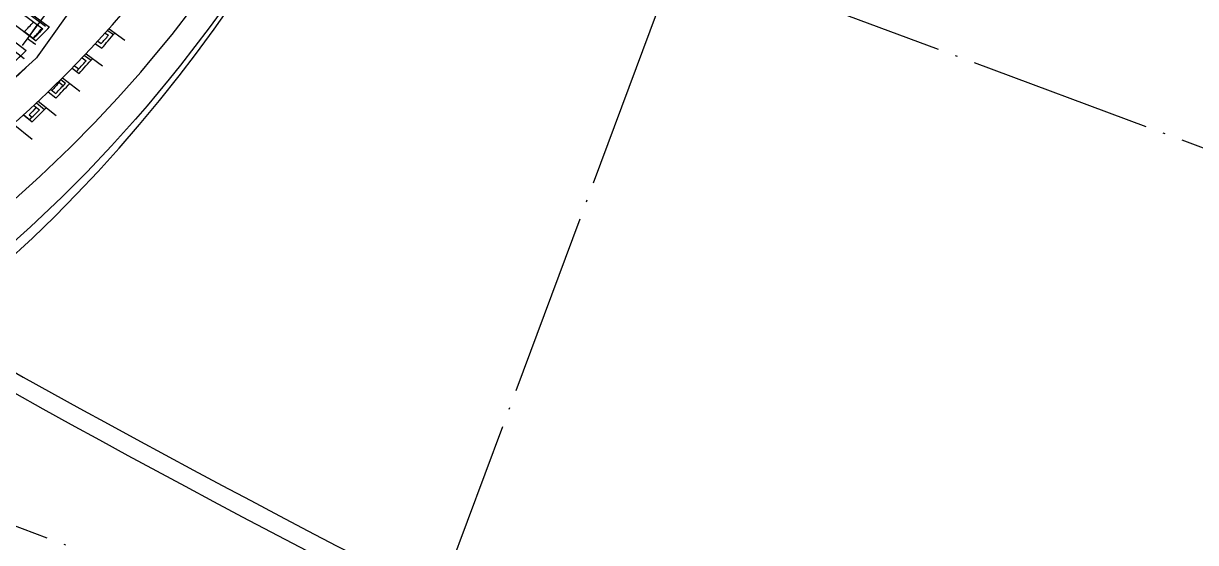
# Model space of a CAD drawing. Header units: millimetres. Extents: x 600121811 to 600690586, y 3472921280 to 3473279938.
# Drawn here: x 600394093 to 600406894, y 3473059061 to 3473064733 of the extents above; entities that cross this region are included whole.
import ezdxf

# ---------------------------------------------------------------- set-up
doc = ezdxf.new("R2010")
doc.units = ezdxf.units.MM
doc.header["$LTSCALE"] = 1000
doc.linetypes.add('AX-MALL-GIRD-200$0$DOTE', pattern=[2.42, 2, -0.2, 0.02, -0.2])
for name, color, linetype in [('AX-MALL-GIRD-200$0$A-Grid', 222, 'AX-MALL-GIRD-200$0$DOTE'), ('AX-MALL-GJ-200$0$A-Anno-Note', 241, 'CONTINUOUS'), ('AX-MALL-WALL-GJ$0$A-Anno-Note', 241, 'CONTINUOUS'), ('AX-MALL-WALL-GJ$0$A-Detl-Patt', 8, 'CONTINUOUS'), ('AX-MALL-WALL-GJ$0$A-SEE', 254, 'CONTINUOUS'), ('AX-MALL-WALL-GJ$0$A-Wall-Fnsh', 152, 'CONTINUOUS'), ('AX-MALL-WALL-GJ$0$主梁', 30, 'CONTINUOUS')]:
    doc.layers.add(name, color=color, linetype=linetype)
doc.layers.add('AX-MALL-WALL-GJ$0$M-AUX-TO-ARCH', color=1, linetype='CONTINUOUS', plot=False)

# ---------------------------------------------------------------- blocks, each defined once
blk = doc.blocks.new('AX-MALL-GIRD-200')
at = {"layer": 'AX-MALL-GIRD-200$0$A-Grid'}
for p, q in [((600433117.7, 3473151036.4), (600394388.2, 3473047072.7)), ((600218521, 3473133579.1), (600576417, 3473000252.3)), ((600215588.6, 3473125707.5), (600573484.6, 3472992380.8))]:
    blk.add_line(p, q, dxfattribs=at)
blk = doc.blocks.new('AX-MALL-WALL-GJ$0$A$C5469763B')
at = {"layer": 'AX-MALL-WALL-GJ$0$A-Detl-Patt'}
for points in [[(-236484, 2426, 0.055992), (-115679, 1194, -0.091487), (-108806, 638, 0.199165), (-91863, 2852, -0.091487), (-85364, 5156, 0.010002), (-64060, 8992, -0.645417), (-62997, 7512), (-63092, 7346)], [(-236398, 2315, 0.055947), (-115669, 1095, -0.091487), (-108832, 541, 0.199165), (-91813, 2765, -0.091487), (-85348, 5057, 0.010002), (-64040, 8894, -0.645417), (-63084, 7562), (-63129, 7483), (-63042, 7433)], [(-236355, 2259, 0.055924), (-115664, 1045, -0.091487), (-108845, 493, 0.199165), (-91788, 2722, -0.091487), (-85340, 5007, 0.010002), (-64030, 8845, -0.645417), (-63127, 7587), (-63197, 7465), (-63067, 7390)], [(-236312, 2203, 0.055901), (-115659, 995, -0.091487), (-108858, 445, 0.199165), (-91763, 2679, -0.091487), (-85332, 4958, 0.010002), (-64020, 8796, -0.645417), (-63170, 7612), (-63266, 7446)]]:
    blk.add_lwpolyline(points, format="xyb", dxfattribs=at)
blk = doc.blocks.new('AX-MALL-WALL-GJ$0$A$C3841687A')
at = {"layer": 'AX-MALL-WALL-GJ$0$A-Detl-Patt'}
for radius in [140100, 140300]:
    blk.add_arc((-154564, 142853), radius, 259.87916, 278.36236, dxfattribs=at)
blk = doc.blocks.new('AX-MALL-WALL-GJ$0$fewrgerhgrhtrh')
at = {"layer": 'AX-MALL-WALL-GJ$0$主梁'}
for p, q in [((20347, -563), (19504, -3497)), ((20497, -584), (19701, -3556)), ((19534, -3404), (19584, -3219)), ((19531, -3403), (19634, -3434)), ((19693, -3576), (18284, -6291)), ((19626, -3706), (18340, -6316)), ((19575, -3625), (19456, -3589)), ((19575, -3625), (19573, -3625))]:
    blk.add_line(p, q, dxfattribs=at)
at = {"layer": 'AX-MALL-WALL-GJ$0$主梁', "extrusion": (0, 0, -1)}
for start, end in [(90.005, 107.1414), (179.9965, 208.564)]:
    blk.add_arc((-19604, -3530), 100, start, end, dxfattribs=at)
at = {"layer": 'AX-MALL-WALL-GJ$0$主梁'}
for start, end in [(71.968, 72.8571), (252.8571, 253.7468)]:
    blk.add_arc((19601, -3529), 100, start, end, dxfattribs=at)
blk = doc.blocks.new('AX-MALL-WALL-GJ$0$edhtrhrtjy')
at = {"layer": 'AX-MALL-WALL-GJ$0$A-Wall-Fnsh'}
for p, q in [((21451, -2183), (21347, -2561)), ((20994, -2769), (21107, -2410)), ((21404, -2556), (21465, -2324)), ((21310, -2887), (21404, -2556)), ((20349, -2899), (20470, -2575)), ((21347, -2561), (21198, -3052)), ((20881, -3097), (20994, -2769)), ((20220, -3220), (20349, -2899)), ((21225, -3167), (21310, -2887)), ((19275, -3055), (19668, -3168)), ((19283, -3038), (19711, -3161)), ((20306, -3010), (20347, -3021)), ((20320, -2974), (20396, -2995)), ((20328, -2953), (20532, -3008)), ((21198, -3052), (21136, -3238)), ((19363, -3123), (19651, -3206)), ((20246, -3157), (20327, -3180)), ((20261, -3121), (20305, -3134)), ((20817, -3274), (20881, -3097)), ((21119, -3493), (21225, -3167)), ((19192, -3221), (19626, -3353)), ((19472, -3304), (19591, -3340)), ((20082, -3537), (20220, -3220)), ((20179, -3317), (20265, -3341)), ((20188, -3295), (20403, -3356)), ((20682, -3624), (20817, -3274)), ((21136, -3238), (21011, -3594)), ((19122, -3355), (19563, -3489)), ((20163, -3352), (20216, -3367)), ((19936, -3850), (20082, -3537)), ((20100, -3496), (20192, -3524)), ((20101, -3494), (20158, -3512)), ((20116, -3461), (20171, -3478)), ((21006, -3817), (21119, -3493)), ((20012, -3690), (20075, -3709)), ((20025, -3660), (20014, -3690)), ((20027, -3656), (20090, -3675)), ((20028, -3655), (20090, -3674)), ((20039, -3632), (20265, -3701)), ((20537, -3971), (20682, -3624)), ((21011, -3594), (20943, -3777)), ((19945, -3830), (20048, -3863)), ((19962, -3795), (20029, -3816)), ((20943, -3777), (20800, -4141)), ((20886, -4137), (21006, -3817)), ((19824, -4075), (19936, -3850)), ((19880, -3964), (20117, -4041)), ((19731, -4255), (19824, -4075)), ((19850, -4023), (19925, -4048)), ((19868, -3988), (19976, -4024)), ((20384, -4313), (20537, -3971)), ((19781, -4159), (19895, -4198)), ((19782, -4158), (19861, -4185)), ((19839, -4139), (19877, -4152)), ((20800, -4141), (20648, -4501)), ((20760, -4455), (20886, -4137)), ((19711, -4291), (19961, -4377)), ((20183, -4730), (20384, -4313)), ((20627, -4770), (20760, -4455)), ((20648, -4501), (20487, -4856)), ((19989, -5099), (20183, -4730)), ((20487, -4856), (20280, -5278)), ((20488, -5081), (20627, -4770)), ((20342, -5388), (20488, -5081)), ((20280, -5278), (20070, -5676)), ((20153, -5761), (20342, -5388))]:
    blk.add_line(p, q, dxfattribs=at)
for centre, radius, start, end in [((7192, 1776), 14002, 339.4724, 339.9669), ((7178, 1790), 14057, 339.2939, 340.193), ((7928, 1729), 12594, 336.4325, 337.1011), ((8287, 1787), 12449, 335.6145, 336.5828), ((7019, 1690), 13537, 338.1814, 338.8103), ((8305, 1765), 12387, 335.6484, 336.3395), ((7343, 1727), 13880, 337.7736, 338.6836), ((7365, 1709), 13817, 337.7919, 338.4442), ((8494, 1692), 12221, 333.9313, 334.9159), ((7512, 1648), 13658, 336.4154, 337.066), ((7506, 1659), 13704, 336.236, 337.1571), ((7716, 1557), 13434, 334.6883, 335.342), ((7693, 1576), 13499, 334.6761, 335.6103)]:
    blk.add_arc(centre, radius, start, end, dxfattribs=at)
at = {"layer": 'AX-MALL-WALL-GJ$0$A-Wall-Fnsh', "extrusion": (0, 0, -1)}
for centre, radius, start, end in [((-6345, 1624), 14673, 201.2435, 201.6953), ((-6490, 1565), 14516, 202.6873, 203.1359), ((-5770, 1592), 15192, 201.7344, 202.1625)]:
    blk.add_arc(centre, radius, start, end, dxfattribs=at)
blk = doc.blocks.new('AX-MALL-WALL-GJ')
at = {"layer": 'AX-MALL-WALL-GJ$0$A-Anno-Note', "rotation": 339.5681613098035}
blk.add_blockref('AX-MALL-WALL-GJ$0$A$C3841687A', (600557212, 3472995455), dxfattribs=at)
at = {"layer": 'AX-MALL-WALL-GJ$0$A-SEE'}
blk.add_blockref('AX-MALL-GIRD-200', (0, 0), dxfattribs=at)
at = {"layer": 'AX-MALL-WALL-GJ$0$A-Wall-Fnsh', "rotation": 339.5681613092246}
blk.add_blockref('AX-MALL-WALL-GJ$0$edhtrhrtjy', (600377010, 3473074537), dxfattribs=at)
at = {"layer": 'AX-MALL-WALL-GJ$0$M-AUX-TO-ARCH', "rotation": 339.5681613092246}
blk.add_blockref('AX-MALL-WALL-GJ$0$A$C5469763B', (600557212, 3472995455), dxfattribs=at)
at = {"layer": 'AX-MALL-WALL-GJ$0$主梁', "rotation": 339.5681613092246}
blk.add_blockref('AX-MALL-WALL-GJ$0$fewrgerhgrhtrh', (600377024, 3473074577), dxfattribs=at)

msp = doc.modelspace()

# ---------------------------------------------------------------- block references
at = {"layer": 'AX-MALL-GJ-200$0$A-Anno-Note'}
msp.add_blockref('AX-MALL-WALL-GJ', (0, 0), dxfattribs=at)

doc.saveas('drawing.dxf')
